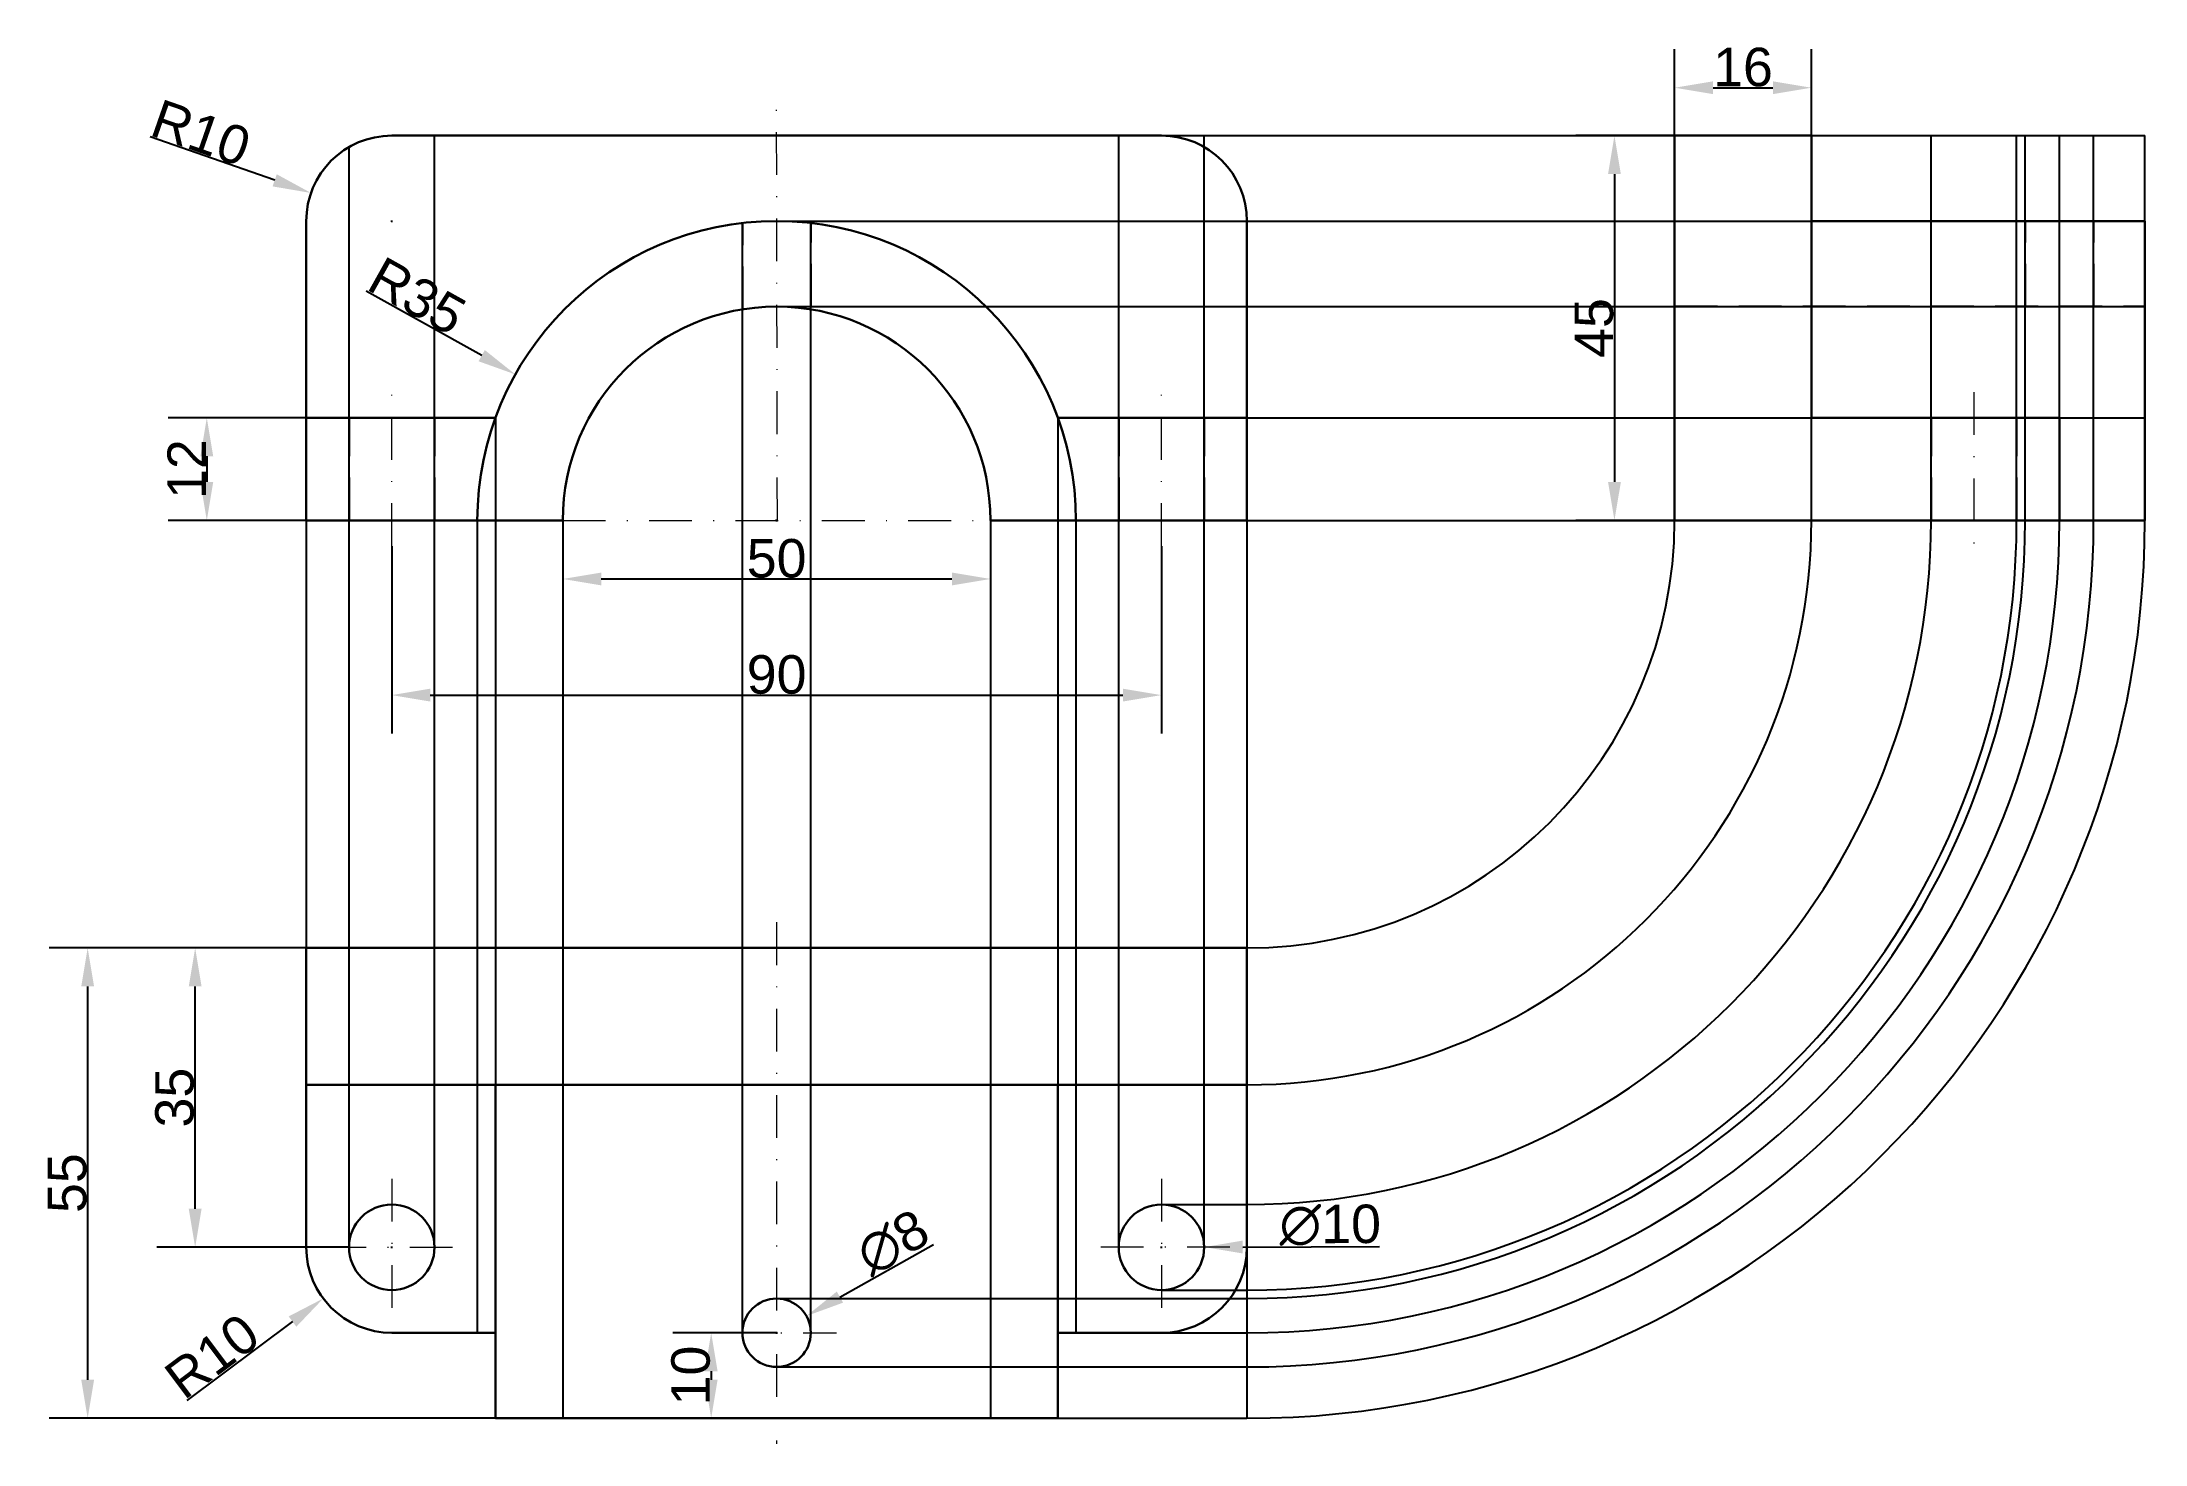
# Model space of a CAD drawing. Header units: inches. Extents: x -31 to 215, y -108 to 56.
import ezdxf

# ---------------------------------------------------------------- set-up
doc = ezdxf.new("R2010")
doc.units = ezdxf.units.IN
doc.header["$LTSCALE"] = 10
doc.header["$MEASUREMENT"] = 0
doc.linetypes.add('DASHDOT', pattern=[1, 0.5, -0.25, 0, -0.25])
doc.linetypes.add('DASHED', pattern=[0.75, 0.5, -0.25])
doc.layers.add('ajutator', color=82, linetype='Continuous')
for name, color, linetype, lineweight in [('axe', 240, 'DASHDOT', 20), ('contur', 164, 'Continuous', 30), ('nevazute', 170, 'DASHED', 30)]:
    doc.layers.add(name, color=color, linetype=linetype, lineweight=lineweight)
doc.styles.add('Text 4.5', font='arial.ttf')
doc.dimstyles.new('Cote 4.5', dxfattribs={"dimtxt": 4.5, "dimasz": 4.5, "dimexe": 4.5, "dimexo": 0, "dimgap": 0.09, "dimtad": 1, "dimdec": 0, "dimzin": 0, "dimdsep": 46, "dimtxsty": 'Text 4.5', "dimcen": 0.09, "dimadec": 0, "dimazin": 0, "dimtfac": 1, "dimtdec": 0, "dimtofl": 0, "dimtmove": 0, "dimatfit": 0, "dimfxl": 1, "dimtolj": 1, "dimtzin": 0, "dimarcsym": 1})

# ---------------------------------------------------------------- blocks, each defined once
blk = doc.blocks.new('*D2')
at = {"color": 0, "lineweight": -2, "transparency": 16777216}
for p, q in [((0, -50), (-17.49, -50)), ((-12.99, -80.5), (-12.99, -54.5)), ((5, -85), (-17.49, -85))]:
    blk.add_line(p, q, dxfattribs=at)
at = {"color": 0, "transparency": 16777216}
for points in [[(-13.74, -54.5), (-12.24, -54.5), (-12.99, -50)], [(-13.74, -80.5), (-12.24, -80.5), (-12.99, -85)]]:
    blk.add_solid(points, dxfattribs=at)
at = {"layer": 'Defpoints', "color": 0, "transparency": 16777216}
for p in [(-12.99, -50), (0, -50), (5, -85)]:
    blk.add_point(p, dxfattribs=at)
at = {"color": 0, "transparency": 16777216, "insert": (-15.38, -67.5), "char_height": 4.5, "attachment_point": 5, "rotation": 90, "style": 'Text 4.5'}
blk.add_mtext('\\A1;35', dxfattribs=at)
blk = doc.blocks.new('*D8')
at = {"color": 0, "lineweight": -2, "transparency": 16777216}
for p, q in [((55, -95), (42.85, -95)), ((47.35, -99.5), (47.35, -100.5)), ((55, -105), (42.85, -105))]:
    blk.add_line(p, q, dxfattribs=at)
at = {"color": 0, "transparency": 16777216}
for points in [[(46.6, -99.5), (48.1, -99.5), (47.35, -95)], [(46.6, -100.5), (48.1, -100.5), (47.35, -105)]]:
    blk.add_solid(points, dxfattribs=at)
at = {"layer": 'Defpoints', "color": 0, "transparency": 16777216}
for p in [(55, -95), (47.35, -105), (55, -105)]:
    blk.add_point(p, dxfattribs=at)
at = {"color": 0, "transparency": 16777216, "insert": (44.96, -100), "char_height": 4.5, "attachment_point": 5, "rotation": 90, "style": 'Text 4.5'}
blk.add_mtext('\\A1;10', dxfattribs=at)
blk = doc.blocks.new('*D9')
at = {"color": 0, "lineweight": -2, "transparency": 16777216}
for p, q in [((0, -50), (-30.06, -50)), ((-25.56, -54.5), (-25.56, -100.5)), ((22.12, -105), (-30.06, -105))]:
    blk.add_line(p, q, dxfattribs=at)
at = {"color": 0, "transparency": 16777216}
for points in [[(-26.31, -54.5), (-24.81, -54.5), (-25.56, -50)], [(-26.31, -100.5), (-24.81, -100.5), (-25.56, -105)]]:
    blk.add_solid(points, dxfattribs=at)
at = {"layer": 'Defpoints', "color": 0, "transparency": 16777216}
for p in [(0, -50), (-25.56, -105), (22.12, -105)]:
    blk.add_point(p, dxfattribs=at)
at = {"color": 0, "transparency": 16777216, "insert": (-27.94, -77.5), "char_height": 4.5, "attachment_point": 5, "rotation": 90, "style": 'Text 4.5'}
blk.add_mtext('\\A1;55', dxfattribs=at)
blk = doc.blocks.new('*D10')
at = {"color": 0, "lineweight": -2, "transparency": 16777216}
for p, q in [((10, -3), (10, -24.93)), ((100, -3), (100, -24.93)), ((14.5, -20.43), (95.5, -20.43))]:
    blk.add_line(p, q, dxfattribs=at)
at = {"color": 0, "transparency": 16777216}
for points in [[(14.5, -19.68), (14.5, -21.18), (10, -20.43)], [(95.5, -19.68), (95.5, -21.18), (100, -20.43)]]:
    blk.add_solid(points, dxfattribs=at)
at = {"layer": 'Defpoints', "color": 0, "transparency": 16777216}
for p in [(10, -3), (100, -3), (100, -20.43)]:
    blk.add_point(p, dxfattribs=at)
at = {"color": 0, "transparency": 16777216, "insert": (55, -18.04), "char_height": 4.5, "attachment_point": 5, "style": 'Text 4.5'}
blk.add_mtext('\\A1;90', dxfattribs=at)
blk = doc.blocks.new('*D11')
at = {"color": 0, "lineweight": -2, "transparency": 16777216}
for p, q in [((30, 0), (30, -11.35)), ((80, 0), (80, -11.35)), ((34.5, -6.85), (75.5, -6.85))]:
    blk.add_line(p, q, dxfattribs=at)
at = {"color": 0, "transparency": 16777216}
for points in [[(34.5, -6.1), (34.5, -7.6), (30, -6.85)], [(75.5, -6.1), (75.5, -7.6), (80, -6.85)]]:
    blk.add_solid(points, dxfattribs=at)
at = {"layer": 'Defpoints', "color": 0, "transparency": 16777216}
for p in [(30, 0), (80, 0), (80, -6.85)]:
    blk.add_point(p, dxfattribs=at)
at = {"color": 0, "transparency": 16777216, "insert": (55, -4.46), "char_height": 4.5, "attachment_point": 5, "style": 'Text 4.5'}
blk.add_mtext('\\A1;50', dxfattribs=at)
blk = doc.blocks.new('*D12')
at = {"color": 0, "lineweight": -2, "transparency": 16777216}
for p, q in [((20.52, 19.27), (7.02, 26.81)), ((54.91, 0), (55.09, 0)), ((55, -0.09), (55, 0.09))]:
    blk.add_line(p, q, dxfattribs=at)
at = {"color": 0, "transparency": 16777216}
blk.add_solid([(20.88, 19.92), (20.15, 18.61), (24.45, 17.07)], dxfattribs=at)
at = {"layer": 'Defpoints', "color": 0, "transparency": 16777216}
for p in [(24.45, 17.07), (55, 0)]:
    blk.add_point(p, dxfattribs=at)
at = {"color": 0, "transparency": 16777216, "insert": (12.97, 26.22), "char_height": 4.5, "attachment_point": 5, "rotation": 330.8037, "style": 'Text 4.5'}
blk.add_mtext('\\A1;R35', dxfattribs=at)
blk = doc.blocks.new('*D13')
at = {"color": 0, "lineweight": -2, "transparency": 16777216}
for p, q in [((62.41, -90.83), (73.33, -84.68)), ((54.91, -95), (55.09, -95)), ((55, -95.09), (55, -94.91))]:
    blk.add_line(p, q, dxfattribs=at)
at = {"color": 0, "transparency": 16777216}
blk.add_solid([(62.04, -90.18), (62.77, -91.48), (58.49, -93.04)], dxfattribs=at)
at = {"layer": 'Defpoints', "color": 0, "transparency": 16777216}
for p in [(58.49, -93.04), (51.51, -96.96)]:
    blk.add_point(p, dxfattribs=at)
at = {"color": 0, "transparency": 16777216, "insert": (68.6, -84.46), "char_height": 4.5, "attachment_point": 5, "rotation": 29.3799, "style": 'Text 4.5'}
blk.add_mtext('\\A1;∅8', dxfattribs=at)
blk = doc.blocks.new('*D14')
at = {"color": 0, "lineweight": -2, "transparency": 16777216}
for p, q in [((99.91, -85), (100.09, -85)), ((100, -85.09), (100, -84.91)), ((109.5, -84.97), (125.51, -84.91))]:
    blk.add_line(p, q, dxfattribs=at)
at = {"color": 0, "transparency": 16777216}
blk.add_solid([(109.5, -84.22), (109.5, -85.72), (105, -84.98)], dxfattribs=at)
at = {"layer": 'Defpoints', "color": 0, "transparency": 16777216}
for p in [(95, -85.02), (105, -84.98)]:
    blk.add_point(p, dxfattribs=at)
at = {"color": 0, "transparency": 16777216, "insert": (119.74, -82.42), "char_height": 4.5, "attachment_point": 5, "rotation": 0.1953, "style": 'Text 4.5'}
blk.add_mtext('\\A1;∅10', dxfattribs=at)
blk = doc.blocks.new('*D15')
at = {"color": 0, "lineweight": -2, "transparency": 16777216}
for p, q in [((9.91, -85), (10.09, -85)), ((10, -85.09), (10, -84.91)), ((-1.61, -93.69), (-13.95, -102.93))]:
    blk.add_line(p, q, dxfattribs=at)
at = {"color": 0, "transparency": 16777216}
blk.add_solid([(-2.06, -93.09), (-1.16, -94.29), (1.99, -90.99)], dxfattribs=at)
at = {"layer": 'Defpoints', "color": 0, "transparency": 16777216}
for p in [(10, -85), (1.99, -90.99)]:
    blk.add_point(p, dxfattribs=at)
at = {"color": 0, "transparency": 16777216, "insert": (-11.01, -97.74), "char_height": 4.5, "attachment_point": 5, "rotation": 36.8107, "style": 'Text 4.5'}
blk.add_mtext('\\A1;R10', dxfattribs=at)
blk = doc.blocks.new('*D16')
at = {"color": 0, "lineweight": -2, "transparency": 16777216}
for p, q in [((-3.69, 39.77), (-18.25, 44.84)), ((9.91, 35), (10.09, 35)), ((10, 34.91), (10, 35.09))]:
    blk.add_line(p, q, dxfattribs=at)
at = {"color": 0, "transparency": 16777216}
blk.add_solid([(-3.45, 40.48), (-3.94, 39.06), (0.56, 38.29)], dxfattribs=at)
at = {"layer": 'Defpoints', "color": 0, "transparency": 16777216}
for p in [(0.56, 38.29), (10, 35)]:
    blk.add_point(p, dxfattribs=at)
at = {"color": 0, "transparency": 16777216, "insert": (-12.31, 45.3), "char_height": 4.5, "attachment_point": 5, "rotation": 340.7927, "style": 'Text 4.5'}
blk.add_mtext('\\A1;R10', dxfattribs=at)
blk = doc.blocks.new('*D17')
at = {"color": 0, "lineweight": -2, "transparency": 16777216}
for p, q in [((0, 12), (-16.13, 12)), ((-11.63, 7.5), (-11.63, 4.5)), ((0, 0), (-16.13, 0))]:
    blk.add_line(p, q, dxfattribs=at)
at = {"color": 0, "transparency": 16777216}
for points in [[(-12.38, 7.5), (-10.88, 7.5), (-11.63, 12)], [(-12.38, 4.5), (-10.88, 4.5), (-11.63, 0)]]:
    blk.add_solid(points, dxfattribs=at)
at = {"layer": 'Defpoints', "color": 0, "transparency": 16777216}
for p in [(0, 12), (-11.63, 0), (0, 0)]:
    blk.add_point(p, dxfattribs=at)
at = {"color": 0, "transparency": 16777216, "insert": (-13.98, 6), "char_height": 4.5, "attachment_point": 5, "rotation": 90, "style": 'Text 4.5'}
blk.add_mtext('\\A1;12', dxfattribs=at)
blk = doc.blocks.new('*D18')
at = {"color": 0, "lineweight": -2, "transparency": 16777216}
for p, q in [((160, 45), (160, 55.1)), ((176, 45), (176, 55.1)), ((164.5, 50.6), (171.5, 50.6))]:
    blk.add_line(p, q, dxfattribs=at)
at = {"color": 0, "transparency": 16777216}
for points in [[(164.5, 51.35), (164.5, 49.85), (160, 50.6)], [(171.5, 51.35), (171.5, 49.85), (176, 50.6)]]:
    blk.add_solid(points, dxfattribs=at)
at = {"layer": 'Defpoints', "color": 0, "transparency": 16777216}
for p in [(176, 50.6), (160, 45), (176, 45)]:
    blk.add_point(p, dxfattribs=at)
at = {"color": 0, "transparency": 16777216, "insert": (168, 52.99), "char_height": 4.5, "attachment_point": 5, "style": 'Text 4.5'}
blk.add_mtext('\\A1;16', dxfattribs=at)
blk = doc.blocks.new('*D19')
at = {"color": 0, "lineweight": -2, "transparency": 16777216}
for p, q in [((160, 45), (148.47, 45)), ((152.97, 40.5), (152.97, 4.5)), ((160, 0), (148.47, 0))]:
    blk.add_line(p, q, dxfattribs=at)
at = {"color": 0, "transparency": 16777216}
for points in [[(152.22, 40.5), (153.72, 40.5), (152.97, 45)], [(152.22, 4.5), (153.72, 4.5), (152.97, 0)]]:
    blk.add_solid(points, dxfattribs=at)
at = {"layer": 'Defpoints', "color": 0, "transparency": 16777216}
for p in [(160, 45), (160, 0), (152.97, 0)]:
    blk.add_point(p, dxfattribs=at)
at = {"color": 0, "transparency": 16777216, "insert": (150.59, 22.5), "char_height": 4.5, "attachment_point": 5, "rotation": 90, "style": 'Text 4.5'}
blk.add_mtext('\\A1;45', dxfattribs=at)

msp = doc.modelspace()

# ---------------------------------------------------------------- linework, layer by layer
at = {"layer": 'ajutator'}
for p, q in [((15, -85), (15, 45)), ((95, -85), (95, 45)), ((100, 45), (215, 45)), ((105, -85), (105, 45)), ((160, 0), (160, 45)), ((176, 0), (176, 45)), ((190, 0), (190, 45)), ((200, 0), (200, 45)), ((201, 0), (201, 45)), ((205, 0), (205, 45)), ((209, 0), (209, 45)), ((215, 0), (215, 45)), ((5, -85), (5, 43.66)), ((51, -95), (51, 34.77)), ((55, 35), (215, 35)), ((59, -95), (59, 34.77)), ((55, 25), (215, 25)), ((22.12, 12), (22.12, -105)), ((87.88, 12), (87.88, -105)), ((110, 12), (215, 12)), ((0, 0), (0, -85)), ((20, 0), (20, -95)), ((30, 0), (30, -105)), ((80, 0), (80, -105)), ((90, 0), (90, -95)), ((110, 0), (110, -85)), ((110, 0), (215, 0)), ((100, -80), (110, -80)), ((110, -85), (110, -105)), ((100, -90), (110, -90)), ((55, -91), (110, -91)), ((100, -95), (110, -95)), ((55, -99), (110, -99)), ((87.88, -105), (110, -105))]:
    msp.add_line(p, q, dxfattribs=at)
for radius in [50, 80, 90, 91, 95, 99, 105, 66]:
    msp.add_arc((110, 0), radius, 270, 0, dxfattribs=at)
at = {"layer": 'axe'}
for p, q in [((55.09, 0), (54.99, 48)), ((205, 22), (205, 38)), ((10, -3), (10, 15)), ((100, -3), (100, 15)), ((195, 15), (195, -3)), ((30, 0), (80, 0)), ((55, -47), (55, -108)), ((10, -77), (10, -93)), ((100, -77), (100, -93)), ((2, -85), (18, -85)), ((108, -85), (92, -85)), ((48, -95), (62, -95))]:
    msp.add_line(p, q, dxfattribs=at)
at = {"layer": 'contur'}
for p, q in [((10, 45), (100, 45)), ((176, 45), (160, 45)), ((160, 45), (160, 0)), ((176, 12), (176, 45)), ((0, 12), (0, 35)), ((110, 35), (110, 12)), ((176, 35), (215, 35)), ((215, 35), (215, 0)), ((0, 12), (0, 0)), ((22.12, 12), (0, 12)), ((110, 12), (87.88, 12)), ((110, 0), (110, 12)), ((205, 12), (176, 12)), ((205, 0), (205, 12)), ((0, 0), (30, 0)), ((80, 0), (110, 0)), ((160, 0), (205, 0)), ((215, 0), (205, 0)), ((0, -50), (110, -50)), ((0, -65), (0, -50)), ((110, -50), (110, -65)), ((0, -85), (0, -65)), ((0, -66), (110, -66)), ((22.12, -66), (22.12, -105)), ((87.88, -105), (87.88, -66)), ((110, -85), (110, -65)), ((22.12, -95), (10, -95)), ((87.88, -95), (100, -95)), ((22.12, -105), (87.88, -105))]:
    msp.add_line(p, q, dxfattribs=at)
for centre, radius in [((10, -85), 5), ((100, -85), 5), ((55, -95), 4)]:
    msp.add_circle(centre, radius, dxfattribs=at)
for centre, radius, start, end in [((10, 35), 10, 90, 180), ((100, 35), 10, 0, 90), ((55, 0), 35, 0, 180), ((55, 0), 25, 0, 180), ((10, -85), 10, 180, 270), ((100, -85), 10, 270, 0)]:
    msp.add_arc(centre, radius, start, end, dxfattribs=at)
at = {"layer": 'nevazute'}
for p, q in [((51, 24.68), (51, 34.77)), ((59, 25), (59, 34.77)), ((201, 25), (201, 35)), ((209, 25), (209, 35)), ((160, 25), (215, 25)), ((5, 0), (5, 12)), ((15, 0), (15, 12)), ((95, 0), (95, 12)), ((105, 0), (105, 12)), ((190, 0), (190, 12)), ((200, 0), (200, 12))]:
    msp.add_line(p, q, dxfattribs=at)

# ---------------------------------------------------------------- dimensions: what is measured, and where the dimension line sits
for base, p1, p2, picture, middle in [((176, 50.6), (160, 45), (176, 45), '*D18', (168, 52.99)), ((80, -6.85), (30, 0), (80, 0), '*D11', (55, -4.46))]:
    dim = msp.add_linear_dim(base=base, p1=p1, p2=p2, dimstyle='Cote 4.5')
    dim.commit()
    dim.dimension.update_dxf_attribs({"geometry": picture, "text_midpoint": middle})
for center, mpoint, picture, middle in [((10, 35), (0.56, 38.29), '*D16', (-12.31, 45.3)), ((10, -85), (1.99, -90.99), '*D15', (-11.01, -97.74))]:
    dim = msp.add_radius_dim(center=center, mpoint=mpoint, dimstyle='Cote 4.5')
    dim.commit()
    dim.dimension.update_dxf_attribs({"geometry": picture, "text_midpoint": middle})
for base, p1, p2, picture, middle in [((152.97, 0), (160, 45), (160, 0), '*D19', (150.59, 22.5)), ((-11.63, 0), (0, 12), (0, 0), '*D17', (-13.98, 6)), ((-25.56, -105), (0, -50), (22.12, -105), '*D9', (-27.94, -77.5)), ((-12.99, -50), (5, -85), (0, -50), '*D2', (-15.38, -67.5)), ((47.35, -105), (55, -95), (55, -105), '*D8', (44.96, -100))]:
    dim = msp.add_linear_dim(base=base, p1=p1, p2=p2, angle=90, dimstyle='Cote 4.5')
    dim.commit()
    dim.dimension.update_dxf_attribs({"geometry": picture, "text_midpoint": middle})
dim = msp.add_radius_dim(center=(55, 0), mpoint=(24.45, 17.07), dimstyle='Cote 4.5')
dim.commit()
dim.dimension.update_dxf_attribs({"geometry": '*D12', "text_midpoint": (11.8, 24.14), "dimtype": 164})
dim = msp.add_linear_dim(base=(100, -20.43), p1=(10, -3), p2=(100, -3), dimstyle='Cote 4.5')
dim.commit()
dim.dimension.update_dxf_attribs({"geometry": '*D10', "text_midpoint": (55, -20.43), "dimtype": 160})
dim = msp.add_diameter_dim_2p(p1=(51.51, -96.96), p2=(58.49, -93.04), dimstyle='Cote 4.5')
dim.commit()
dim.dimension.update_dxf_attribs({"geometry": '*D13', "text_midpoint": (69.83, -86.65), "dimtype": 163})
dim = msp.add_diameter_dim_2p(p1=(95, -85.02), p2=(105, -84.98), dimstyle='Cote 4.5')
dim.commit()
dim.dimension.update_dxf_attribs({"geometry": '*D14', "text_midpoint": (119.74, -82.42)})

doc.saveas('drawing.dxf')
